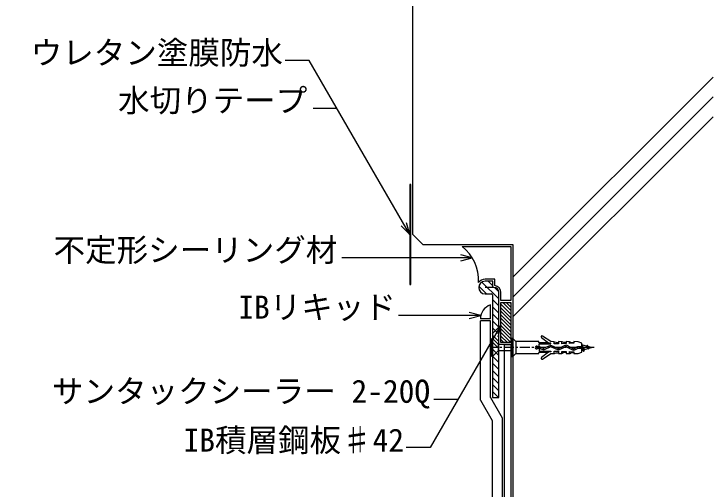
# Model space of a CAD drawing. Units: millimetres, scale not verified. Extents: x -840 to 5880, y -594 to 4158.
# Drawn here: x 2259 to 3655, y 1499 to 2449 of the extents above; entities that cross this region are included whole.
import ezdxf
from ezdxf.enums import TextEntityAlignment as Align

# ---------------------------------------------------------------- set-up
doc = ezdxf.new("R2010")
doc.units = ezdxf.units.MM
doc.header["$LTSCALE"] = 4
doc.linetypes.add('CHAIN1', pattern=[8, 5, -1, 1, -1])
for name, color, linetype in [('0-1_IBｼｰﾄ', 7, 'Continuous'), ('0-2_IBリキッド', 7, 'Continuous'), ('0-3_シーリング(IBｼﾘｺｰﾝ)', 7, 'Continuous'), ('0-4_ブチルﾃｰﾌﾟ', 4, 'Continuous'), ('0-5_中心線', 1, 'CHAIN1'), ('0-9_寸法線', 7, 'Continuous'), ('0-A_文字', 5, 'Continuous'), ('0-D_緩衝フォーム', 7, 'Continuous'), ('0-F_躯体', 7, 'Continuous'), ('1-1_部材(積層鋼板)', 4, 'Continuous'), ('1-2_部材(ﾃｰﾌﾟ・ﾒｯｼｭｅｔｃ)', 6, 'Continuous'), ('1-3_部材(ﾋﾞｽ類)', 7, 'Continuous')]:
    doc.layers.add(name, color=color, linetype=linetype)
doc.styles.add('MS Gothic', font='')
doc.styles.get('MS Gothic').set_extended_font_data('MS Gothic')

msp = doc.modelspace()

# ---------------------------------------------------------------- linework, layer by layer
at = {"layer": '0-1_IBｼｰﾄ'}
for p, q in [((3190.508, 1676.447), (3190.508, 1835.139)), ((3210.508, 1835.139), (3190.508, 1835.139)), ((3210.508, 1681.806), (3210.508, 1835.139)), ((3190.508, 1676.447), (3213.842, 1636.032)), ((3210.508, 1681.806), (3233.842, 1641.391)), ((3213.842, 1636.032), (3213.842, 885.085)), ((3233.842, 1641.391), (3233.842, 877.805))]:
    msp.add_line(p, q, dxfattribs=at)
at = {"layer": '0-2_IBリキッド'}
for q in [(3210.508, 1867.139), (3190.508, 1839.139)]:
    msp.add_line((3210.508, 1839.139), q, dxfattribs=at)
msp.add_arc((3220.108, 1839.139), 29.6, 108.92464, 180, dxfattribs=at)
at = {"layer": '0-3_シーリング(IBｼﾘｺｰﾝ)'}
for points in [[(3153.667, 1983.788), (3251.175, 1983.788), (3251.175, 1875.788)], [(3219.175, 1905.662), (3219.175, 1918.473), (3199.842, 1918.473)], [(3251.175, 1875.788), (3231.175, 1875.788), (3231.175, 1891.806)]]:
    msp.add_lwpolyline(points, dxfattribs=at)
for centre, radius, start, end in [((3102.427, 1916.771), 84.362, 356.75533, 52.59892), ((3199.842, 1901.806), 16.667, 90, 142.30656), ((3217.175, 1891.806), 14, 0, 81.78679)]:
    msp.add_arc(centre, radius, start, end, dxfattribs=at)
at = {"layer": '0-4_ブチルﾃｰﾌﾟ'}
for p, q in [((3251.175, 1855.577), (3234.963, 1871.788)), ((3251.175, 1862.648), (3242.034, 1871.788)), ((3251.175, 1869.719), (3249.105, 1871.788)), ((3251.175, 1848.506), (3231.175, 1868.506)), ((3251.175, 1841.435), (3231.175, 1861.435)), ((3251.175, 1834.363), (3231.175, 1854.363)), ((3251.175, 1827.292), (3231.175, 1847.292)), ((3251.175, 1820.221), (3231.175, 1840.221)), ((3251.175, 1813.15), (3231.175, 1833.15)), ((3251.175, 1806.079), (3231.175, 1826.079)), ((3251.175, 1799.008), (3231.175, 1819.008)), ((3251.175, 1791.937), (3231.175, 1811.937)), ((3244.252, 1791.788), (3231.175, 1804.866)), ((3237.181, 1791.788), (3231.175, 1797.795))]:
    msp.add_line(p, q, dxfattribs=at)
at = {"layer": '0-4_ブチルﾃｰﾌﾟ', "color": 7}
msp.add_lwpolyline([(3251.175, 1871.788), (3251.175, 1791.788), (3231.175, 1791.788), (3231.175, 1871.788)], close=True, dxfattribs=at)
at = {"layer": '0-5_中心線'}
msp.add_line((3417.447, 1781.806), (3210.508, 1781.806), dxfattribs=at)
at = {"layer": '0-9_寸法線'}
for p, q in [((2904.048, 2259.39), (2856.048, 2259.39)), ((2961.492, 1961.134), (2913.492, 1961.134)), ((3174.183, 1961.133), (2961.492, 1961.134)), ((3074.765, 1845.793), (3026.765, 1845.793)), ((3191.262, 1845.793), (3074.765, 1845.793)), ((3231.175, 1826.231), (3090.166, 1581.992)), ((3145.591, 1677.992), (3097.591, 1677.992)), ((3090.166, 1581.992), (3042.166, 1581.992))]:
    msp.add_line(p, q, dxfattribs=at)
for points in [[(3049.308, 2007.788), (2848.623, 2355.39), (2800.623, 2355.39)], [(3032.338, 2024.759), (3049.308, 2007.788), (3043.097, 2030.971)], [(3151.001, 1954.921), (3174.183, 1961.133), (3151.001, 1967.344)], [(3168.083, 1839.58), (3191.266, 1845.792), (3168.083, 1852.004)], [(3214.204, 1809.26), (3231.175, 1826.231), (3224.963, 1803.048)]]:
    msp.add_lwpolyline(points, dxfattribs=at)
at = {"layer": '0-D_緩衝フォーム'}
for p, q in [((3237.842, 1787.788), (3237.842, 1707.788)), ((3237.842, 1787.788), (3251.175, 1787.788)), ((3237.842, 1787.788), (3237.842, 789.122)), ((3251.175, 1787.788), (3251.175, 1707.788)), ((3251.175, 1787.788), (3251.175, 775.788))]:
    msp.add_line(p, q, dxfattribs=at)
at = {"layer": '0-F_躯体'}
for p, q in [((3055.175, 2007.788), (3055.175, 2644.788)), ((3655.175, 2322.31), (3255.175, 1922.31)), ((3655.175, 2282.712), (3255.175, 1882.712)), ((3655.175, 2243.114), (3255.175, 1843.114)), ((3075.175, 1987.788), (3055.175, 2007.788))]:
    msp.add_line(p, q, dxfattribs=at)
msp.add_lwpolyline([(3075.175, 1987.788), (3255.175, 1987.788), (3255.175, 667.788), (1175.175, 667.788)], dxfattribs=at)
at = {"layer": '1-1_部材(積層鋼板)'}
for p, q in [((3205.87, 1914.473), (3215.175, 1905.168)), ((3187.512, 1904.546), (3202.919, 1889.139)), ((3193.459, 1912.741), (3227.175, 1879.025)), ((3218.685, 1901.657), (3227.026, 1893.316)), ((3214.508, 1877.55), (3227.175, 1864.883)), ((3214.508, 1863.408), (3227.175, 1850.741)), ((3214.508, 1849.266), (3227.175, 1836.599)), ((3214.508, 1835.123), (3227.175, 1822.457)), ((3214.508, 1820.981), (3227.175, 1808.315)), ((3214.508, 1806.839), (3227.175, 1794.173)), ((3214.508, 1778.555), (3227.175, 1765.888)), ((3214.508, 1764.413), (3227.175, 1751.746)), ((3214.508, 1750.271), (3227.175, 1737.604)), ((3214.508, 1736.129), (3227.175, 1723.462)), ((3214.508, 1721.986), (3227.175, 1709.32)), ((3214.508, 1707.844), (3227.175, 1695.178)), ((3214.508, 1693.702), (3226.404, 1681.806))]:
    msp.add_line(p, q, dxfattribs=at)
at = {"layer": '1-1_部材(積層鋼板)', "color": 7}
for p, q in [((3217.175, 1901.806), (3199.842, 1901.806)), ((3199.842, 1889.139), (3212.508, 1889.139))]:
    msp.add_line(p, q, dxfattribs=at)
for points in [[(3215.175, 1901.806), (3215.175, 1914.473), (3199.842, 1914.473)], [(3214.508, 1887.139), (3214.508, 1681.806), (3227.175, 1681.806), (3227.175, 1891.806)]]:
    msp.add_lwpolyline(points, dxfattribs=at)
at = {"layer": '1-1_部材(積層鋼板)'}
msp.add_lwpolyline([(3214.508, 1792.697), (3225.399, 1781.806), (3227.175, 1780.03)], dxfattribs=at)
at = {"layer": '1-1_部材(積層鋼板)', "color": 7}
for centre, radius, start, end in [((3199.842, 1901.806), 12.667, 90, 270), ((3217.175, 1891.806), 10, 0, 90), ((3212.508, 1887.139), 2, 0, 90)]:
    msp.add_arc(centre, radius, start, end, dxfattribs=at)
at = {"layer": '1-2_部材(ﾃｰﾌﾟ・ﾒｯｼｭｅｔｃ)'}
msp.add_lwpolyline([(3051.175, 1907.788), (3051.175, 2107.788), (3049.308, 2107.788), (3049.308, 1907.788)], close=True, dxfattribs=at)
at = {"layer": '1-3_部材(ﾋﾞｽ類)'}
for p, q in [((3214.508, 1763.806), (3214.508, 1799.806)), ((3225.828, 1788.486), (3225.828, 1775.126)), ((3227.485, 1788.486), (3252.768, 1788.486)), ((3255.175, 1763.817), (3255.175, 1799.795)), ((3261.235, 1793.806), (3261.235, 1769.806)), ((3327.189, 1790.525), (3326.153, 1791.316)), ((3252.768, 1775.126), (3227.485, 1775.126)), ((3308.047, 1783.067), (3304.807, 1783.067)), ((3304.807, 1780.545), (3308.047, 1780.545)), ((3308.047, 1783.199), (3304.884, 1783.199)), ((3304.884, 1780.412), (3308.047, 1780.412)), ((3309.23, 1780.317), (3315.032, 1777.996)), ((3309.29, 1780.148), (3314.986, 1777.871)), ((3316.02, 1780.459), (3310.216, 1782.782)), ((3315.971, 1780.336), (3310.259, 1782.62)), ((3329.049, 1785.545), (3317.24, 1780.475)), ((3329.103, 1785.424), (3317.292, 1780.353)), ((3318.398, 1778.085), (3330.028, 1783.477)), ((3318.454, 1777.965), (3330.084, 1783.357)), ((3331.92, 1783.384), (3344.714, 1777.912)), ((3331.972, 1783.506), (3344.766, 1778.034)), ((3345.596, 1779.954), (3332.931, 1785.438)), ((3345.649, 1780.076), (3332.984, 1785.559)), ((3359.177, 1785.909), (3347.09, 1780.1)), ((3359.203, 1785.771), (3347.148, 1779.98)), ((3348.178, 1778.065), (3360.434, 1783.579)), ((3348.233, 1777.944), (3360.491, 1783.459)), ((3362.768, 1783.311), (3374.459, 1777.121)), ((3362.837, 1783.425), (3374.521, 1777.238)), ((3375.63, 1779.451), (3363.757, 1785.797)), ((3375.693, 1779.568), (3363.819, 1785.914)), ((3383.135, 1782.503), (3377.865, 1779.593)), ((3383.199, 1782.387), (3377.93, 1779.477)), ((3378.996, 1777.24), (3384.465, 1780.142)), ((3379.058, 1777.123), (3384.527, 1780.025)), ((3385.958, 1783.231), (3385.958, 1783.098)), ((3392.768, 1783.152), (3385.958, 1783.231)), ((3385.958, 1780.514), (3385.958, 1780.381)), ((3385.958, 1780.381), (3392.768, 1780.46)), ((3392.768, 1786.978), (3398.387, 1778.139)), ((3392.768, 1786.498), (3396.973, 1774.456)), ((3392.768, 1785.353), (3396.573, 1774.456)), ((3392.768, 1776.634), (3394.052, 1776.978)), ((3402.615, 1784.34), (3405.228, 1779.973)), ((3403.874, 1785.599), (3406.161, 1779.04)), ((3404.274, 1785.599), (3406.561, 1779.04)), ((3405.004, 1783.7), (3407.113, 1780.478)), ((3327.189, 1773.087), (3326.153, 1772.295))]:
    msp.add_line(p, q, dxfattribs=at)
for points in [[(3312.291, 1801.908), (3326.153, 1791.316), (3308.195, 1791.316)], [(3314.422, 1758.813), (3331.213, 1769.806), (3337.613, 1770.161), (3337.613, 1774.428), (3346.501, 1774.428), (3346.501, 1769.806), (3352.973, 1770.161), (3352.973, 1774.215), (3361.79, 1773.93), (3361.79, 1769.806), (3368.261, 1770.161), (3368.261, 1773.646), (3377.15, 1773.361), (3377.15, 1769.806), (3385.712, 1770.238), (3392.768, 1772.806), (3392.768, 1790.806), (3385.712, 1793.374), (3377.15, 1793.806), (3377.15, 1790.25), (3368.261, 1789.966), (3368.261, 1793.45), (3361.79, 1793.806), (3361.79, 1789.681), (3352.973, 1789.397), (3352.973, 1793.45), (3346.501, 1793.806), (3346.501, 1789.184), (3337.613, 1789.184), (3337.613, 1793.45), (3331.213, 1793.806), (3314.422, 1804.799)], [(3224.657, 1773.954), (3214.508, 1763.806), (3213.308, 1763.806), (3213.308, 1799.806), (3214.508, 1799.806), (3224.657, 1789.657)], [(3261.001, 1793.968), (3255.175, 1799.795), (3252.768, 1799.795), (3252.768, 1763.817), (3255.175, 1763.817), (3261.001, 1769.643)], [(3307.386, 1791.976), (3307.2, 1792.81), (3307.058, 1793.094), (3307.058, 1793.378), (3306.915, 1793.663), (3306.915, 1793.734), (3261.567, 1793.734)], [(3307.764, 1783.199), (3307.764, 1789.183), (3331.213, 1789.183), (3331.213, 1790.25), (3328.201, 1790.25)], [(3337.613, 1793.45), (3338.608, 1793.45), (3341.666, 1792.241), (3346.501, 1792.099)], [(3361.79, 1791.886), (3356.955, 1791.957), (3353.755, 1793.45), (3352.973, 1793.45)], [(3368.261, 1793.45), (3368.973, 1793.45), (3372.315, 1791.673), (3377.15, 1791.601)], [(3307.764, 1780.412), (3307.764, 1774.429), (3331.213, 1774.429), (3331.213, 1773.362), (3328.201, 1773.362)], [(3392.768, 1780.514), (3388.86, 1780.514), (3388.86, 1783.098), (3392.768, 1783.098)], [(3392.768, 1778.664), (3394.052, 1776.978), (3396.573, 1774.456), (3396.973, 1774.456), (3398.387, 1778.139), (3405.228, 1779.973), (3406.161, 1779.04), (3406.561, 1779.04), (3407.113, 1780.478), (3412.071, 1781.806), (3405.004, 1783.7), (3404.274, 1785.599), (3403.874, 1785.599), (3402.615, 1784.34), (3392.768, 1786.978)], [(3261.567, 1769.878), (3306.915, 1769.878), (3306.915, 1769.949), (3307.058, 1770.233), (3307.058, 1770.518), (3307.2, 1770.802), (3307.386, 1771.635)], [(3308.195, 1772.295), (3326.153, 1772.295), (3312.291, 1761.704)], [(3337.613, 1770.161), (3338.608, 1770.161), (3341.666, 1771.37), (3346.501, 1771.513)], [(3361.79, 1771.726), (3356.955, 1771.655), (3353.755, 1770.161), (3352.973, 1770.161)], [(3368.261, 1770.161), (3368.973, 1770.161), (3372.315, 1771.939), (3377.15, 1772.01)]]:
    msp.add_lwpolyline(points, dxfattribs=at)
for centre, radius, start, end in [((3313.381, 1803.335), 1.796, 54.60963, 232.61817), ((3227.485, 1792.486), 4, 225, 270), ((3261.567, 1794.534), 0.8, 225, 270), ((3308.195, 1792.143), 0.827, 191.62481, 270), ((3328.201, 1792.25), 2, 239.57286, 270), ((3227.485, 1771.126), 4, 90, 135), ((3302.532, 1781.806), 2.734, 30.64443, 329.35557), ((3302.532, 1781.806), 2.601, 28.99242, 331.00758), ((3308.047, 1777.36), 5.839, 68.19323, 90), ((3308.047, 1777.36), 5.707, 67.19074, 90), ((3308.047, 1777.36), 3.185, 68.19323, 90), ((3308.047, 1777.36), 3.052, 65.97512, 90), ((3316.612, 1781.938), 4.38, 248.2146, 294.87271), ((3316.612, 1781.938), 4.247, 248.17187, 294.87271), ((3316.612, 1781.938), 1.725, 248.20137, 293.23665), ((3316.612, 1781.938), 1.593, 248.19323, 293.23665), ((3331.033, 1781.053), 4.91, 66.58818, 113.8287), ((3331.033, 1781.053), 4.778, 66.58818, 113.8287), ((3331.033, 1781.31), 2.389, 66.84042, 114.87271), ((3331.033, 1781.31), 2.256, 66.84042, 114.87271), ((3346.436, 1781.938), 4.38, 246.84042, 294.22194), ((3346.436, 1781.938), 4.247, 246.84042, 294.22194), ((3346.343, 1781.655), 1.858, 246.27812, 295.66734), ((3346.343, 1781.655), 1.725, 246.27812, 295.66734), ((3361.503, 1781.584), 4.91, 61.85949, 118.27499), ((3361.503, 1781.584), 4.778, 61.85925, 118.78795), ((3361.503, 1781.443), 2.389, 56.07565, 116.59167), ((3361.503, 1781.443), 2.256, 55.90086, 116.66039), ((3376.756, 1781.46), 4.91, 242.09899, 297.95156), ((3376.756, 1781.46), 4.778, 242.09899, 297.95156), ((3376.756, 1781.558), 2.389, 241.87656, 299.41932), ((3376.756, 1781.558), 2.256, 241.87656, 299.43109), ((3385.958, 1777.392), 5.839, 90, 118.91198), ((3385.958, 1777.392), 5.707, 90, 118.91197), ((3385.958, 1777.329), 3.185, 90, 117.95156), ((3385.958, 1777.329), 3.052, 90, 117.95156), ((3261.567, 1769.078), 0.8, 90, 135), ((3308.195, 1771.469), 0.827, 90, 168.37519), ((3313.381, 1760.277), 1.796, 127.38183, 305.39037), ((3328.201, 1771.362), 2, 90, 120.42714)]:
    msp.add_arc(centre, radius, start, end, dxfattribs=at)

# ---------------------------------------------------------------- texts
at = {"layer": '0-A_文字', "color": 7, "style": 'MS Gothic'}
for s, p in [('ウレタン塗膜防水', (2291.983, 2334.188)), ('水切りテープ', (2466.556, 2238.919)), ('不定形シーリング材', (2337.604, 1939.932)), ('IBリキッド', (2706.715, 1825.566)), ('サンタックシーラー 2-20Q', (2334.575, 1657.522)), ('IB積層鋼板♯42', (2597.364, 1559.816))]:
    msp.add_text(s, height=46.18, dxfattribs=at).set_placement(p, align=Align.BOTTOM_LEFT)

doc.saveas('drawing.dxf')
